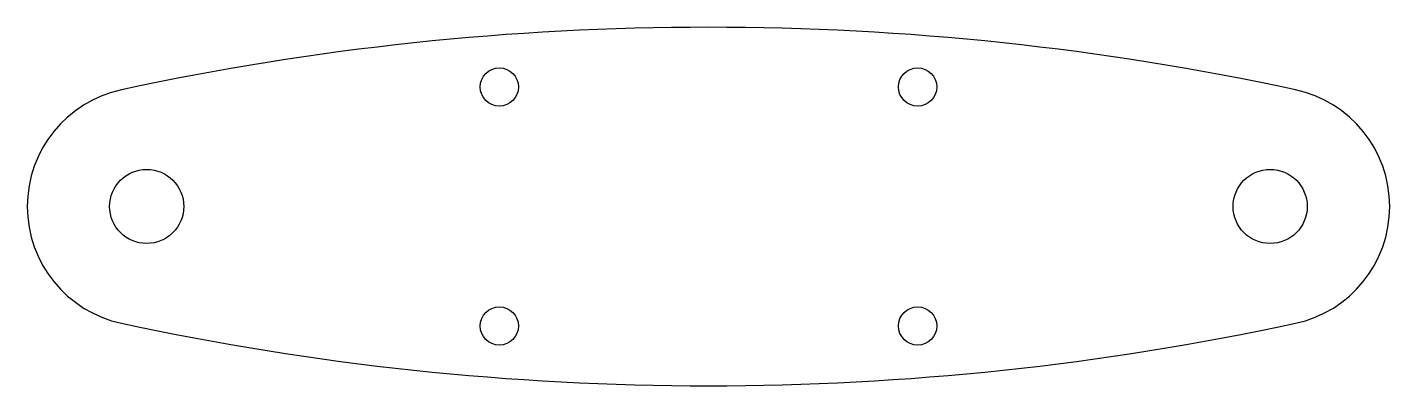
# Model space of a CAD drawing. Header units: millimetres. Extents: x -49 to 65, y -15 to 15.
import ezdxf

# ---------------------------------------------------------------- set-up
doc = ezdxf.new("R2010")
doc.units = ezdxf.units.MM
doc.layers.get('0').update_dxf_attribs({"linetype": 'CONTINUOUS'})

msp = doc.modelspace()

# ---------------------------------------------------------------- linework, layer by layer
msp.add_lwpolyline([(-40.8, 9.77, 0.807692), (-40.8, -9.78, 0.106383), (57.41, -9.78, 0.807692), (57.41, 9.77, 0.106383)], format="xyb", close=True)
msp.add_lwpolyline([(-40.8, 9.77, 0.807692), (-40.8, -9.78, 0.106383), (57.41, -9.78, 0.807692), (57.41, 9.77, 0.106383)], format="xyb", close=True)
for centre, radius in [((-9.2, 10), 1.6), ((-9.2, 10), 1.6), ((25.8, 10), 1.6), ((25.8, 10), 1.6), ((-38.7, 0), 3.1), ((-38.7, 0), 3.1), ((55.3, 0), 3.1), ((55.3, 0), 3.1), ((-9.2, -10), 1.6), ((-9.2, -10), 1.6), ((25.8, -10), 1.6), ((25.8, -10), 1.6)]:
    msp.add_circle(centre, radius)

doc.saveas('drawing.dxf')
